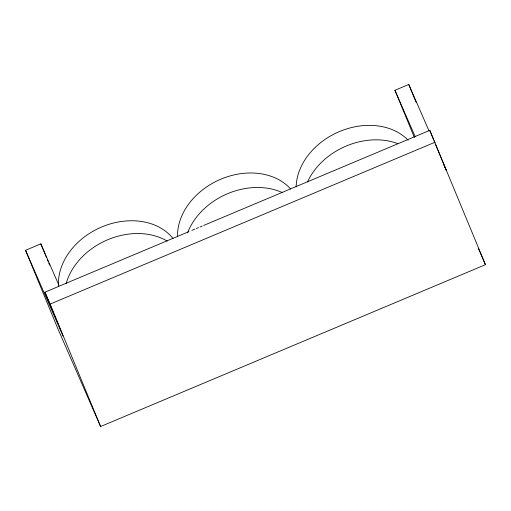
<?xml version="1.0" encoding="UTF-8"?>
<svg xmlns="http://www.w3.org/2000/svg" width="511" height="511" viewBox="0 0 511 511"><rect width="100%" height="100%" fill="white"/><g stroke="black" fill="none" stroke-linecap="round" stroke-linejoin="round"><path stroke-width="0.77" d="M414.389 137.491L394.933 90.287L408.755 84.475L429.061 130.963M203.697 225.421L429.783 130.343L485.45 264.692L100.603 426.525L57.954 328.918L25.55 250.294L40.829 243.868L58.918 285.266M25.55 250.294L63 335.995L44.936 292.177L188.981 231.604M191.925 230.372L194.863 229.132M196.339 228.513L198.543 227.587M200.018 226.967L202.222 226.034M44.936 292.177L50.135 304.083L434.982 142.25M443.663 164.37L446.199 170.182L435.557 144.364M478.449 248.665L485.45 264.692M394.933 90.287L415.239 136.776M429.783 130.343L433.43 139.196M434.037 140.672L434.95 142.888M408.755 84.475L416.05 102.174M40.829 243.868L45.07 254.152M45.677 255.628L46.584 257.831M47.191 259.301L48.098 261.504M48.705 262.973L49.612 265.177M50.135 304.083L100.603 426.525M66.149 283.624A63.869 49.88 -25 0 1 167.199 241.103M58.548 286.249A63.869 49.88 -25 0 1 102.079 226.82A63.869 49.88 -25 0 1 173.044 238.522M187.741 232.428A63.869 49.88 -25 0 1 282.187 192.513M177.547 236.893A63.869 49.88 -25 0 1 220.701 179.24A63.869 49.88 -25 0 1 290.612 188.968M307.533 181.916A63.869 49.88 -25 0 1 397.813 143.642M296.131 186.911A63.869 49.88 -25 0 1 339.732 131.442A63.869 49.88 -25 0 1 408.136 140.199"/></g></svg>
